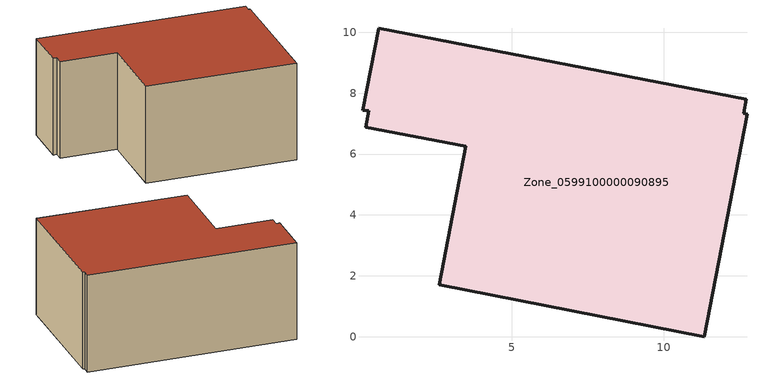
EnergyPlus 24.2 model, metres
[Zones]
Zone_0599100000090895
 floor ground (C_G): 12.73,7.31 11.32,0 2.63,1.71 3.5,6.25 0.21,6.88 0.32,7.42 0.1,7.44 0.63,10.13 12.71,7.79 12.63,7.33 z0
 wall outside (C_F): 12.71,7.79 0.63,10.13 0.1,7.44 0.32,7.42 0.21,6.88 3.5,6.25 2.63,1.71 11.32,0 12.73,7.31 12.63,7.33 12.71,7.79 z0:5.91
 roof outside (C_R): 0.1,7.44 0.32,7.42 0.21,6.88 3.5,6.25 2.63,1.71 11.32,0 12.73,7.31 12.63,7.33 12.71,7.79 0.63,10.13 z5.91
[BUILDING]
Pand.0599100000090895: North Axis=0; Terrain=City; Loads Convergence Tolerance Value=0.04; Temperature Convergence Tolerance Value=0.4; Solar Distribution=FullExterior; Maximum Number of Warmup Days=25; Minimum Number of Warmup Days=1
[Site:Location]
Rotterdam.The.Hague.AP_ZH_NLD Design_Conditions: Latitude=51.96; Longitude=4.45; Time Zone=1; Elevation=-4.5
[SITE:GROUNDTEMPERATURE:BUILDINGSURFACE]
18, 18, 18, 18, 18, 18, 18, 18, 18, 18, 18, 18
[MATERIAL] Thermal Absorptance=0.9; Solar Absorptance=0.7; Visible Absorptance=0.7
Name | Roughness | Thickness | Conductivity | Density | Specific Heat
G.TC.1946-1964 | MediumSmooth | 0.15 | 1 | 540 | 1210
F.TC.1946-1964 | Rough | 0.3 | 0.857143 | 1920 | 840
R.TC.1946-1964 | MediumRough | 0.2 | 0.235294 | 1500 | 1000
[CONSTRUCTION]
C_G: G.TC.1946-1964
C_F: F.TC.1946-1964
C_R: R.TC.1946-1964
[ZONE]
Zone_0599100000090895: Type=1; Multiplier=1; Ceiling Height=Autocalculate; Volume=Autocalculate; Floor Area=autocalculate; Part of Total Floor Area=Yes
[ZONEINFILTRATION:DESIGNFLOWRATE]
Infil_Zone_0599100000090895: Zone or ZoneList or Space or SpaceList=Zone_0599100000090895; Schedule=AlwaysOn; Design Flow Rate Calculation Method=Flow/Area; Flow Rate per Floor Area=0.003; Constant Term Coefficient=1; Temperature Term Coefficient=0; Velocity Term Coefficient=0; Velocity Squared Term Coefficient=0
[HVACTEMPLATE:ZONE:IDEALLOADSAIRSYSTEM]
Zone_0599100000090895: Maximum Heating Supply Air Temperature=50; Minimum Cooling Supply Air Temperature=13; Maximum Heating Supply Air Humidity Ratio=0.0156; Minimum Cooling Supply Air Humidity Ratio=0.0077; Heating Limit=NoLimit; Cooling Limit=NoLimit; Dehumidification Control Type=ConstantSensibleHeatRatio; Cooling Sensible Heat Ratio=0.7; Dehumidification Setpoint=60; Humidification Control Type=None; Humidification Setpoint=30; Outdoor Air Method=None; Outdoor Air Flow Rate per Person=0.00944; Outdoor Air Flow Rate per Zone Floor Area=0; Outdoor Air Flow Rate per Zone=0; Demand Controlled Ventilation Type=None; Outdoor Air Economizer Type=NoEconomizer; Heat Recovery Type=None; Sensible Heat Recovery Effectiveness=0.7; Latent Heat Recovery Effectiveness=0.65
[ZONECONTROL:THERMOSTAT]
ThermostatControl_Zone_0599100000090895: Zone or ZoneList=Zone_0599100000090895; Control Type Schedule=DualSetpointControlType; Control 1=Thermostat_Zone_0599100000090895; Temperature Difference Between Cutout And Setpoint=0
[THERMOSTATSETPOINT:DUALSETPOINT]
Thermostat_Zone_0599100000090895: Heating Setpoint Temperature Schedule=HeatingSetpoint_Zone_0599100000090895; Cooling Setpoint Temperature Schedule=CoolingSetpoint_Zone_0599100000090895
[SCHEDULE:COMPACT]
HeatingSetpoint_Zone_0599100000090895: Through: 12/31, For: AllDays, Until: 24:00, 21
CoolingSetpoint_Zone_0599100000090895: Through: 12/31, For: AllDays, Until: 24:00, 24
DualSetpointControlType: Through: 12/31, For: AllDays, Until: 24:00, 4
AlwaysOn: Through: 12/31, For: AllDays, Until: 24:00, 1
